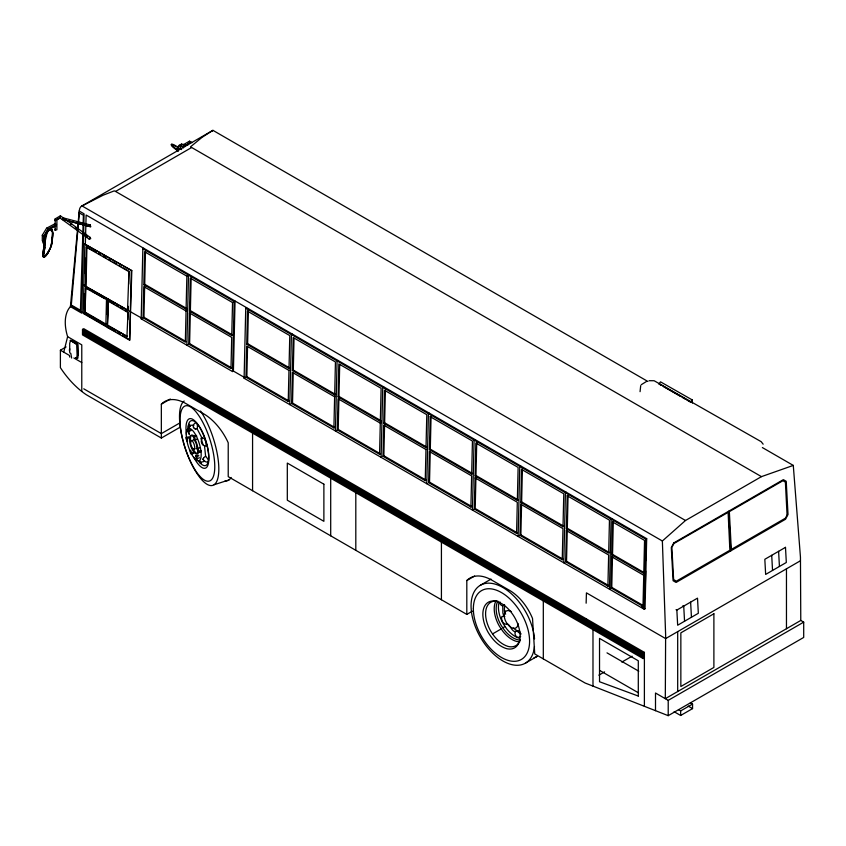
<?xml version="1.0" encoding="UTF-8"?>
<svg xmlns="http://www.w3.org/2000/svg" width="846" height="846" viewBox="0 0 846 846"><rect width="100%" height="100%" fill="white"/><g stroke="black" fill="none" stroke-linecap="round" stroke-linejoin="round"><path stroke-width="1.27" d="M520.607 633.231L520.628 634.109M79.207 211.024L70.419 306.643L81.776 313.189L84.071 213.827L79.207 211.024L79.714 208.666A12.637 7.297 60 0 1 81.459 206.234L212.917 130.337L647.899 381.483M84.833 244.113L83.215 313.432L129.671 340.261L131.828 270.646L84.833 244.113L131.828 270.646M83.86 308.039L84.188 293.985M84.663 273.448L85.023 257.988M106.48 300.108L105.898 324.705L84.875 312.565L85.446 287.968L107.008 299.822L106.67 314.056M96.021 252.108L86.408 247.148L85.488 286.276L128.063 310.26L128.158 306.347M84.875 312.565L85.985 287.682M86.017 285.98L86.937 246.852M107.928 325.287L127.45 336.56L107.4 325.573L108.5 300.679L113.924 303.809M126.921 336.845L128.032 311.952L127.841 319.725M128.677 284.171L128.983 271.132L127.535 310.545L128.063 310.26M129.671 340.261L131.289 270.932M142.837 248.766L234.173 301.504L235.051 301.017L233.411 371.087L232.534 371.563L141.197 318.836L142.837 248.766L143.714 248.29M186.057 311L185.327 342.154L143.059 317.747L143.788 286.604L186.057 311L186.934 310.524M143.831 284.764L144.719 284.277L186.977 308.674L186.099 309.16L143.831 284.764L144.603 251.77L186.86 276.166L187.749 275.69M143.059 317.747L143.947 317.271L144.666 286.117M144.719 284.277L145.48 251.283M186.099 309.16L186.86 276.166M188.732 344.121L189.462 312.967L190.339 312.491L189.61 343.635L188.732 344.121L230.99 368.518L231.719 337.374L189.462 312.967M189.504 311.127L190.382 310.641L232.65 335.048L231.762 335.524L189.504 311.127L190.265 278.133L232.534 302.54L233.422 302.054M190.382 310.641L191.154 277.657M231.762 335.524L232.534 302.54M232.534 371.563L234.173 301.504M85.361 243.817L86.123 215.032L646.682 538.669L645.043 608.739L644.166 609.215L244.103 378.247L245.742 308.177L246.62 307.701M245.975 377.168L246.852 376.682L289.12 401.078L288.232 401.564L245.975 377.168L246.694 346.014L288.962 370.421L289.84 369.935M246.736 344.174L247.508 311.18L248.396 310.704L247.624 343.688L246.736 344.174L289.004 368.57L289.882 368.095L247.624 343.688M246.852 376.682L247.55 346.828M288.232 401.564L288.962 370.421M289.004 368.57L289.776 335.587L247.508 311.18M291.637 403.531L292.526 403.045L334.783 427.452L333.906 427.928L291.637 403.531L292.367 372.388L334.625 396.785L335.513 396.298M292.409 370.537L293.181 337.554L335.439 361.951L334.678 394.945L292.409 370.537L293.298 370.062L335.555 394.458L334.678 394.945M292.526 403.045L293.224 373.202M293.298 370.062L294.027 338.389M333.906 427.928L334.625 396.785M337.311 429.895L338.189 429.419L380.457 453.816L379.568 454.302L337.311 429.895L338.04 398.752L380.298 423.148L381.186 422.672M338.083 396.911L338.844 363.917L381.112 388.314L380.34 421.308L338.083 396.911L338.96 396.425L381.229 420.822L380.34 421.308M338.189 429.419L338.918 398.265M338.96 396.425L339.701 364.753M379.568 454.302L380.298 423.148M381.112 457.348L382.752 387.278L383.629 386.802M382.974 456.269L383.862 455.783L426.12 480.179L425.242 480.665L382.974 456.269L383.703 425.115L425.972 449.522L426.849 449.036M383.746 423.275L384.518 390.281L426.786 414.688L426.014 447.671L383.746 423.275L384.634 422.789L426.892 447.196L426.014 447.671M383.862 455.783L384.592 424.639M384.634 422.789L385.406 389.805M425.242 480.665L425.972 449.522M426.786 483.711L428.414 413.652L429.303 413.165M428.647 482.632L429.377 451.489L471.634 475.886L470.905 507.029L428.647 482.632L429.525 482.146L471.793 506.553L470.905 507.029M429.419 449.638L430.191 416.655L431.069 416.169L430.297 449.163L429.419 449.638L471.677 474.046L472.565 473.559L430.297 449.163M429.525 482.146L430.254 451.003M471.677 474.046L472.449 441.052L430.191 416.655M474.31 508.996L475.04 477.853L475.928 477.366L475.198 508.52L474.31 508.996L516.578 533.403L517.466 532.917L475.198 508.52M475.082 476.012L475.854 443.018L518.122 467.415L517.35 500.409L475.082 476.012L475.97 475.526L518.228 499.923L517.35 500.409M475.97 475.526L476.742 442.532M516.578 533.403L517.308 502.249L475.04 477.853M519.983 535.37L520.872 534.884L563.129 559.28L562.252 559.766L519.983 535.37L520.713 504.216L521.591 503.74M520.755 502.376L521.527 469.382L522.405 468.906L521.633 501.89L520.755 502.376L563.013 526.772L563.901 526.297L521.633 501.89M520.872 534.884L521.559 505.03M562.252 559.766L562.971 528.623L520.713 504.216M563.013 526.772L563.785 493.789L521.527 469.382M565.657 561.733L566.534 561.247L608.803 585.654L607.914 586.13L565.657 561.733L566.376 530.579L567.264 530.104M566.418 528.739L567.19 495.745L568.078 495.27L567.306 528.264L566.418 528.739L608.686 553.147L609.458 520.153L567.19 495.745M566.534 561.247L567.232 531.404M607.914 586.13L608.644 554.987L566.376 530.579M610.886 587.843L611.616 556.7L612.493 556.213L611.764 587.367L610.886 587.843L643.002 606.392L643.732 575.248L644.62 574.762M611.658 554.86L612.43 521.866L613.308 521.379L612.536 554.373L611.658 554.86L643.774 573.398L644.663 572.922L612.536 554.373M643.774 573.398L644.546 540.414L612.43 521.866M644.166 609.215L645.805 539.156L646.682 538.669M645.064 596.906L645.667 570.965M645.91 560.581L646.429 538.521M185.094 146.58L181.33 145.872L181.372 144.063L187.653 145.237M586.13 603.198L586.437 592.866L665.633 638.593L800.453 560.75M205.673 456.301C214.926 466.685 197.15 460.732 205.62 456.301L204.51 445.874C201.147 444.954 200.269 440.332 202.554 437.9L204.436 438.619L206.149 442.691L206.001 446.032L204.51 445.874M55.138 220.531L55.191 218.871L60.404 215.815L90.194 237.43L90.723 238.72L89.19 239.132L59.802 217.803L55.138 220.531L60.288 218.109M56.894 220.108L56.894 229.752L55.138 230.292L55.191 229.15M499.901 601.792C499.182 604.435 502.513 607.386 504.576 604.721M188.383 429.144C192.285 423.719 187.294 421.752 188.499 429.081M79.355 212.938L71.307 305.046L80.444 310.249L83.394 215.275L79.048 212.769M51.098 245.488C51.87 240.338 54.133 233.94 51.257 229.224C41.803 232.618 46.53 245.9 43.495 253.536M640.062 391.666L640.697 385.691M44.394 242.485A96.084 68.875 43.4 0 1 44.246 244.208L44.045 245.911A96.084 68.875 43.4 0 1 43.209 250.913L43.474 253.282M44.045 245.911L44.246 244.208M502.746 605.81L502.873 613.001L503.856 616.332L504.819 616.554M77.737 358.059L75.759 358.122L77.737 358.059L78.202 355.225L77.684 344.322L76.182 342.736L70.609 340.198L69.71 343.37L69.71 350.931M76.997 357.837L75.696 357.678L76.997 357.837L77.42 355.235L76.944 344.682L70.927 340.684L77.367 344.438L77.314 358.313M51.849 242.03L52.494 232.439M188.161 429.863L187.759 431.534L189.271 434.389L188.933 431.27L188.034 430.403L190.202 429.715M87.519 237.345L85.943 234.353M44.753 247.582A97.724 70.049 43.4 0 0 45.198 241.078L47.006 233.232A8.079 3.416 -75.2 0 1 50.823 229.192L52.304 230.08L52.812 233.02A97.724 70.049 43.4 0 1 52.357 239.534A97.724 70.049 43.4 0 1 51.342 245.805L48.074 253.049A8.079 1.851 -60.6 0 1 44.256 257.089L43.463 256.486L43.728 253.853A97.724 70.049 43.4 0 0 44.753 247.582L43.336 256.856L45.642 255.651L49.766 249.158M51.056 245.996L51.151 245.562A106.342 76.225 43.4 0 0 51.902 241.279M202.247 438.524L197.181 428.933C187.41 429.25 199 415.122 197.234 428.901M51.659 243.045C52.854 246.207 41.919 264.29 43.051 254.149A106.342 76.225 43.4 0 0 44.077 247.677A106.342 76.225 43.4 0 0 44.563 240.983C43.104 236.246 51.574 222.678 52.674 232.396A106.342 76.225 43.4 0 1 52.188 239.09A106.342 76.225 43.4 0 1 52.05 240.19M63.746 352.148L67.617 336.676A39.635 22.884 60 0 1 70.419 306.643M186.247 437.53L185.972 438.651L187.484 441.506L187.146 438.397L186.247 437.53L188.415 436.832M195.891 435.204L193.723 435.891L194.062 439.011L194.95 439.878L197.118 439.18M191.386 454.122L191.048 451.013L190.149 450.146L190.487 453.255L191.386 454.122L193.544 453.424M194.95 439.878L194.622 436.758L193.723 435.891M195.838 455.634L196.177 458.744L197.065 459.611L197.351 458.49L195.838 455.634L198.006 454.937M199.793 447.809L197.626 448.507L197.34 449.628L198.852 452.483L201.02 451.796M198.852 452.483L199.138 451.362L197.626 448.507M86.525 236.7L86.704 236.023M50.929 246.091C49.819 248.84 47.535 255.788 43.336 256.856L43.061 255.344M59.802 217.803L60.404 215.815M56.481 224.581L48.106 228.991L43.675 236.214L43.675 241.893L42.3 240.782L42.3 235.199L46.604 228.177L54.895 223.809L56.481 224.581L55.857 225.967L49.248 229.446M505.337 611.045L504.766 612.293L505.665 614.175M800.781 620.456L800.453 557.102L793.284 465.416L761.453 476.636L685.503 520.491L662.365 540.996L665.633 634.944L665.305 698.68L800.781 620.456L803.7 622.138L803.7 637.44L668.213 715.663L585.094 683.008L534.735 653.937L532.525 618.479A38.218 22.07 60 0 0 509.514 590.349L491.938 580.197A43.812 25.295 60 0 0 466.812 580.536L466.812 614.408L472.438 611.15M181.372 144.063L180.589 145.417L181.33 145.872M89.19 239.132L90.194 237.43M45.821 233.813L44.669 235.706L44.669 239.418M177.618 148.61L178.971 146.665A2.242 0.857 -52.2 0 1 181.097 145.11A2.242 0.857 -52.2 0 1 180.684 147.225L179.331 149.171L177.618 148.61L177.015 148.145L178.369 146.199A2.242 0.857 -52.2 0 1 180.23 144.634A2.242 0.857 -52.2 0 1 180.6 145.808M520.671 636.34C514.992 641.109 511.798 627.32 519.814 631.803M62.456 219.431L63.545 217.961L90.268 224.962L90.659 226.728L62.456 219.431L63.947 219.717M89.168 226.442L90.268 224.962M189.906 426.574L190.773 425.422L192.423 425.062L193.861 425.718M204.573 460.436L203.706 461.588L202.067 461.948M661.16 385.29L658.886 383.999L660.515 381.842L692.314 399.957L690.696 402.104L687.28 400.169M69.922 349.049L69.361 349.736L69.827 352.888L70.789 353.427L71.656 358.07M183.413 144.687L189.462 141.187L190.805 142.149L184.291 146.347M48.539 230.207L51.257 229.224L52.325 231.053M641.247 384.719L646.661 381.356M70.186 340.452L76.182 342.736M77.779 355.468L77.684 344.322M212.917 130.337L202.046 137.359L190.509 146.834L761.453 476.636M187.558 144.021L190.805 142.149M81.459 206.234L103.064 195.236L114.242 190.868L115.553 191.439L685.503 520.491M115.553 191.439L191.513 147.585M644.388 657.871L643.15 658.59L82.506 334.9L82.506 329.401L83.743 328.682L644.388 652.372L644.388 706.304M180.388 427.05L161.343 438.048L86.26 394.701A65.713 37.943 60 0 1 60.394 367.65L60.394 350.212L66.083 346.923M161.343 438.048L161.343 404.187L170.31 399.005M180.388 422.619L161.343 433.617L83.743 388.811M466.812 580.536L474.627 576.02M480.38 585.263L491.061 579.098M502.81 627.806L505.083 626.495M492.615 633.887L501.244 628.906M584.692 619.335L585.929 618.627M525.366 663.179L537.115 656.39A44.986 25.972 60 0 1 533.985 657.754M676.842 610.082L697.506 598.154L698.331 613.287L677.667 625.215L676.842 610.082L676.049 609.691M82.506 329.401L643.15 653.091L644.388 652.372M655.502 710.661L655.502 693.011L668.213 700.361L803.7 622.138M678.481 709.678L680.649 710.926L692.557 704.052L692.557 708.61L680.649 715.483L674.146 711.729M598.862 675.161L604.594 671.893M621.799 662.08L632.131 656.2M84.399 285.049L83.87 285.335L142.075 318.35L141.197 318.836M108.542 298.987L107.357 327.37L115.701 331.59M108.5 300.679L107.971 300.975L127.503 312.248M189.388 274.654L188.499 275.13L186.86 345.2L187.749 344.713M292.293 334.064L291.415 334.551L289.776 404.61L290.654 404.134M244.103 378.247L244.991 377.76L233.369 371.056M337.966 360.438L337.078 360.914L335.439 430.984L336.327 430.498M474.966 439.529L474.088 440.015L472.449 510.075L473.337 509.599M520.639 465.903L519.751 466.379L518.122 536.449L519 535.962M566.302 492.266L565.424 492.753L563.785 562.812L564.673 562.336M611.975 518.63L611.098 519.116L609.458 589.176L610.336 588.7M188.933 431.27L191.101 430.572M187.146 438.397L189.314 437.699M194.622 436.758L196.79 436.071M191.661 453.001L193.829 452.303M199.138 451.362L201.306 450.664M196.737 456.502L198.905 455.804M197.351 458.49L199.519 457.792M214.133 484.726L228.928 479.978M649.072 380.689L654.127 380.732L761.157 441.665L763.155 444.192M70.546 224.327L72.28 224.359M90.099 225.11L89.264 224.708M89.803 226.517L88.619 226.189M67.648 220.69L90.659 226.728M50.453 229.393L49.66 229.181A7.466 3.151 -75.2 0 0 46.044 232.999L44.341 240.592A95.291 68.304 43.4 0 1 43.897 246.937A95.291 68.304 43.4 0 1 42.903 253.049L42.638 255.629L43.368 256.253A7.466 1.713 -60.6 0 0 44.066 255.883M177.015 148.145L179.331 149.171M198.789 460.584C203.051 461.662 201.348 466.019 198.778 461.028M682.933 605.704L683.727 606.106L684.551 621.239M46.604 228.177L48.106 228.991M189.462 141.187L192.137 142.667M663.433 386.59L680.47 396.288M682.743 397.578L685.006 398.868M762.373 447.566L793.284 465.416M82.009 205.927L662.365 540.996M245.742 308.177L645.805 539.156M98.295 253.419L100.568 254.731M102.842 256.042L106.258 258.009M108.521 259.32L110.794 260.631M113.068 261.943L116.484 263.92M118.757 265.232L121.031 266.543M123.294 267.854L127.841 270.477M86.408 247.148L128.455 271.418M567.306 528.264L609.575 552.66M611.616 556.7L643.732 575.248M143.947 317.271L186.205 341.668M189.61 343.635L231.878 368.031M611.764 587.367L643.891 605.905M641.691 606.793L645.043 608.739M88.196 288.962L90.406 290.231M92.616 291.51L94.837 292.79M97.047 294.07L104.788 298.543M116.092 305.068L118.26 306.315M120.439 307.574L122.607 308.822M124.774 310.08L126.942 311.328M85.404 312.28L106.427 324.42M70.504 305.501L81.776 312.005M83.743 313.147L106.786 326.45M117.932 332.88L120.164 334.17M122.395 335.46L129.089 339.331M82.506 330.775L643.15 654.466M82.506 332.15L643.15 655.84M82.506 333.525L643.15 657.215M67.617 336.676L81.776 344.851L81.776 391.391M607.005 652.858L638.793 671.206M690.389 702.804L692.557 704.052M688.221 706.103L692.557 708.61M60.394 350.212L69.383 355.405M73.888 358.006L81.776 362.553M599.835 670.529L638.423 692.811M466.812 614.408L228.219 476.658L228.219 442.786A42.67 24.629 60 0 0 203.537 413.736L186.131 403.69A42.956 24.798 60 0 0 161.343 404.187M503.856 616.332L501.9 616.501C500.631 619.473 503 624.2 506.331 624.337C509.006 621.704 511.248 631.497 515.151 631.698M75.315 227.532L77.367 229.023M84.568 234.247L86.62 235.738M42.3 235.199L43.675 236.214M75.759 342.99L77.261 344.576M659.193 383.809L691.108 402.347M69.732 357.107L69.509 355.986M51.109 230.186L51.384 231M778.606 551.338L779.43 566.471M771.711 555.314L772.535 570.447M728.639 511.238L730.796 550.852M690.622 602.13L691.446 617.263M692.314 399.957L692.356 403.077M786.463 568.829L786.463 628.726M680.649 710.926L680.649 715.483M677.688 631.624L677.688 691.52M668.213 700.361L668.213 715.663M643.15 653.091L643.15 658.59M592.983 629.509L592.983 686.106M543.312 600.829L543.312 658.886M441.422 542L441.422 599.74M355.806 492.573L355.806 550.312M330.701 478.075L330.701 535.825M252.573 432.972L252.573 490.712M183.413 145.755L183.413 147.881M55.191 218.871L55.138 230.292M211.659 131.299A12.637 7.297 60 0 1 212.367 130.654M46.816 232.164A4.674 1.893 -73.8 0 0 45.705 233.877L44.584 238.995A96.084 68.875 43.4 0 1 44.552 239.873M44.373 249.084A95.291 68.304 43.4 0 1 44.193 250.099M44.426 244.166A2.052 1.47 43.4 0 1 42.839 242.263A2.052 1.47 43.4 0 1 43.876 240.803M172.499 144.888A10.469 1.322 34.8 0 0 178.242 151.085A10.892 1.375 34.8 0 1 171.294 145.1A10.892 1.375 34.8 0 1 175.355 146.157M178.453 150.683A10.892 1.375 34.8 0 1 171.452 144.391A10.892 1.375 34.8 0 1 177.766 147.014M180.071 148.505A10.892 1.375 34.8 0 1 181.636 149.583M534.482 646.577A44.986 25.972 60 0 1 487.582 647.602A44.986 25.972 60 0 1 482.876 584.11A44.986 25.972 60 0 1 533.35 631.285M533.604 632.448A44.986 25.972 60 0 1 534.535 638.899M519.56 638.318A23.73 13.705 60 0 1 506.828 629.033L503.349 623.946A23.73 13.705 60 0 1 499.003 602.722M520.364 640.073A23.73 13.705 60 0 1 504.554 630.344L501.075 625.257A23.73 13.705 60 0 1 497.892 601.146M519.772 641.86A25.052 14.467 60 0 1 503.074 631.592L499.404 626.22A25.052 14.467 60 0 1 496.052 600.776M520.079 640.232A25.052 14.467 60 0 1 507.886 646.376C500.346 643.943 494.804 637.789 490.775 631.211A25.052 14.467 60 0 1 497.617 601.326M519.603 631.655A17.089 9.866 60 0 1 513.353 628.039M504.798 613.244A17.089 9.866 60 0 1 504.798 606.011M518.016 623.449A9.761 5.636 60 0 1 511.121 627.436A9.761 5.636 60 0 1 504.216 615.476A9.761 5.636 60 0 1 511.121 611.499M520.914 634.024A26.152 15.101 60 0 1 517.086 631.116M186.448 434.463A25.951 8.64 72.2 0 1 196.473 422.662A25.951 8.64 72.2 0 1 208.729 461.091A25.951 8.64 72.2 0 1 193.597 456.903M200.523 411.019A44.637 14.868 72.2 0 1 216.375 482.135A44.637 14.868 72.2 0 1 183.318 441.718M182.979 440.491A44.637 14.868 72.2 0 1 184.185 401.046M231.127 477.472A44.637 14.868 72.2 0 1 225.121 480.814M194.474 438.461A9.687 3.225 72.2 0 1 197.181 453.519A9.687 3.225 72.2 0 1 192.92 448.486M197.181 453.519A9.687 3.225 72.2 0 1 190.001 443.315A9.687 3.225 72.2 0 1 193.364 436.885M186.48 438.239A16.962 5.647 72.2 0 1 193.322 431.312A16.962 5.647 72.2 0 1 201.094 456.428A16.962 5.647 72.2 0 1 191.101 453.192M190.509 451.954A16.962 5.647 72.2 0 1 186.85 440.576M205.536 439.677A23.551 7.847 72.2 0 1 208.19 462.085A23.551 7.847 72.2 0 1 199.244 461.99M188.045 429.567A23.551 7.847 72.2 0 1 193.988 421.118A23.551 7.847 72.2 0 1 205.134 438.524M194.316 428.213A16.962 5.647 72.2 0 1 195.585 429.324M200.883 438.27A16.962 5.647 72.2 0 1 202.977 444.552M203.569 458.141A16.962 5.647 72.2 0 1 202.511 459.537M190.731 441.401A9.687 3.225 72.2 0 1 191.503 435.225M192.328 435.045A9.687 3.225 72.2 0 1 193.322 435.5M198.599 452.578A9.687 3.225 72.2 0 1 197.996 453.382M192.867 440.269A4.727 1.576 72.2 0 1 196.092 443.378A4.727 1.576 72.2 0 1 195.934 448.824M673.934 543.513L671.872 547.415L673.628 579.573L676.345 581.16L729.876 550.26L728.11 512.369L673.934 543.513M787.066 515.077L785.416 518.186L731.304 549.435L729.347 511.65L782.962 480.697L785.395 482.157L787.066 515.077M673.733 542.942L671.29 547.552L673.099 580.726L676.081 582.45L785.511 519.264L788.028 514.516L786.22 481.289L783.354 479.65L673.733 542.942M785.49 547.351L764.826 559.291L765.651 574.423L786.315 562.484L785.49 547.351M713.887 613.773L680.85 632.85L680.85 686.508L713.887 667.441L713.887 613.773M638.296 696.047L599.528 681.739L599.528 638.392L638.296 660.779L638.296 696.047M501.477 603.536L496.655 601.485A26.321 15.196 60 0 0 488.311 632.628C492.541 639.544 498.368 646.016 506.289 648.575A26.321 15.196 60 0 0 519.93 632.882A26.321 15.196 60 0 0 501.477 603.536M323.881 484.198L287.312 463.079L287.312 500.208L323.881 521.316L323.881 484.198M473.358 608.803A39.762 22.958 60 0 0 515.531 661.255A39.762 22.958 60 0 0 515.531 605.027A39.762 22.958 60 0 0 473.358 608.803M180.082 422.757A39.455 13.134 72.2 0 0 207.259 481.173A39.455 13.134 72.2 0 0 204.838 426.437A39.455 13.134 72.2 0 0 180.082 422.757M190.593 442.49A4.727 1.576 72.2 0 0 193.85 449.49A4.727 1.576 72.2 0 0 193.565 442.934A4.727 1.576 72.2 0 0 190.593 442.49"/></g></svg>
